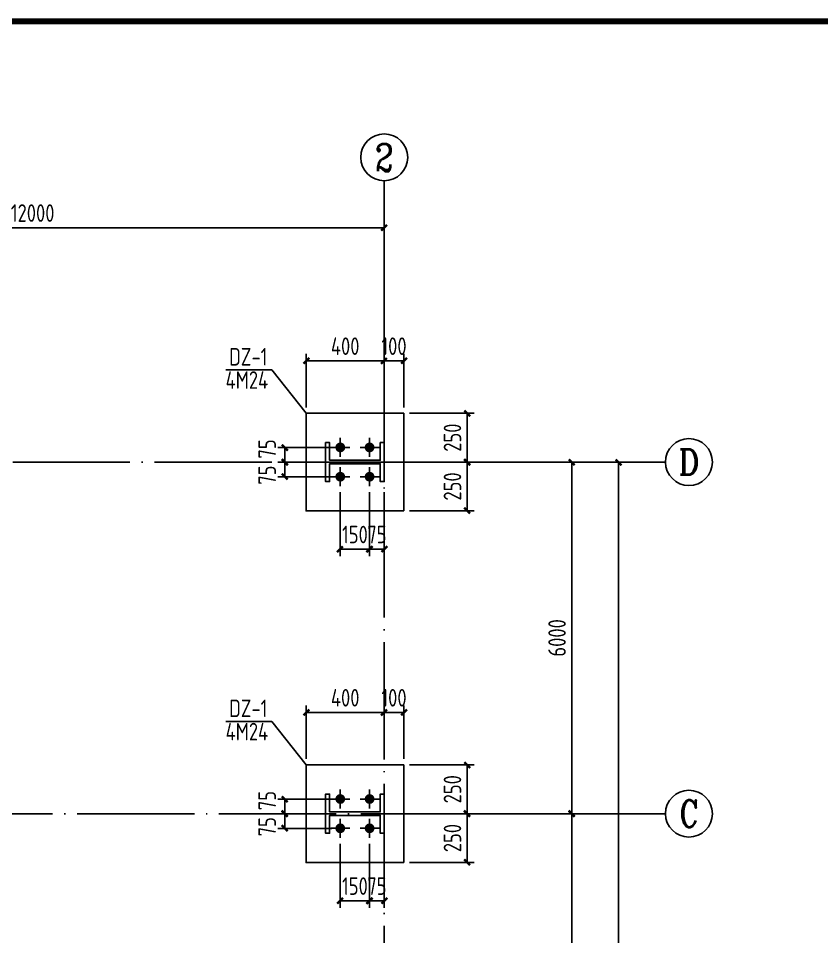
# Model space of a CAD drawing. Header units: millimetres. Extents: x 865974 to 875117, y 41124 to 44891.
# Drawn here: x 867317.6 to 867454.7, y 41551.4 to 41708.1 of the extents above; entities that cross this region are included whole.
import ezdxf
from ezdxf.enums import TextEntityAlignment as Align

# ---------------------------------------------------------------- set-up
doc = ezdxf.new("R2010")
doc.units = ezdxf.units.MM
doc.header["$LTSCALE"] = 1000
doc.header["$MEASUREMENT"] = 0
doc.linetypes.add('DOTE', pattern=[2.42, 2, -0.2, 0.02, -0.2])
for name, color, linetype in [('AXIS', 3, 'Continuous'), ('AXIS_TEXT', 7, 'Continuous'), ('DIM', 7, 'Continuous'), ('DOTE', 1, 'DOTE'), ('M_Prof', 2, 'Continuous'), ('柱集中标注', 2, 'Continuous'), ('标注', 7, 'Continuous'), ('檩条', 34, 'Continuous')]:
    doc.layers.add(name, color=color, linetype=linetype)
doc.styles.add('_TCH_AXIS', font='COMPLEX', dxfattribs={"bigfont": 'GBCBIG'})
doc.styles.add('COMPLEX', font='COMPLEX')
doc.styles.add('GBHZ', font='gbenor.shx', dxfattribs={"width": 0.9, "bigfont": 'gbcbig.shx'})
doc.dimstyles.new('Y100', dxfattribs={"dimscale": 0, "dimtxt": 3, "dimasz": 0.01, "dimexe": 1.2, "dimexo": 2, "dimgap": 1, "dimtad": 1, "dimdec": 0, "dimlfac": 100, "dimzin": 0, "dimdsep": 46, "dimtxsty": 'GBHZ', "dimblk": 'DX', "dimcen": 0.09, "dimdle": 1, "dimclrd": 7, "dimclre": 7, "dimclrt": 7, "dimadec": 0, "dimazin": 0, "dimtfac": 1, "dimtdec": 0, "dimtix": 1, "dimtmove": 2, "dimatfit": 3, "dimldrblk": 'DX', "dimfxl": 0, "dimtolj": 1, "dimtzin": 0, "dimarcsym": 0})
doc.dimstyles.new('Y30', dxfattribs={"dimscale": 0, "dimtxt": 3, "dimasz": 0.01, "dimexe": 1.2, "dimexo": 1, "dimgap": 1, "dimtad": 1, "dimdec": 0, "dimlfac": 30, "dimzin": 0, "dimdsep": 46, "dimtxsty": 'GBHZ', "dimblk1": 'DX', "dimblk2": 'DX', "dimsah": 1, "dimcen": 0.09, "dimdle": 1, "dimadec": 0, "dimazin": 0, "dimtfac": 1, "dimtdec": 0, "dimtix": 1, "dimtmove": 2, "dimatfit": 3, "dimldrblk": 'DX', "dimfxl": 0, "dimtolj": 1, "dimtzin": 0, "dimarcsym": 0})

# ---------------------------------------------------------------- blocks, each defined once
blk = doc.blocks.new('_AXISO')
blk.add_circle((0, 0), 0.5)
at = {"layer": 'AXIS_TEXT', "style": 'COMPLEX', "width": 1.041667}
blk.add_attdef('A', text='', height=0.56, dxfattribs=at).set_placement((-0.25, -0.28), (0.25, -0.28), align=Align.FIT)
blk = doc.blocks.new('DX')
at = {"color": 0, "linetype": 'ByBlock', "const_width": 40}
blk.add_lwpolyline([(-54, -51), (46, 49)], dxfattribs=at)
blk = doc.blocks.new('*D616')
at = {"layer": 'Defpoints', "color": 0, "transparency": 16777216}
for p in [(867396.07, 41572.38), (867412.07, 41572.38), (867396.07, 41512.38)]:
    blk.add_point(p, dxfattribs=at)
at = {"layer": '标注', "color": 7, "lineweight": -2, "transparency": 16777216}
for p, q in [((867398.07, 41572.38), (867413.27, 41572.38)), ((867412.07, 41512.39), (867412.07, 41572.37)), ((867398.07, 41512.38), (867413.27, 41512.38))]:
    blk.add_line(p, q, dxfattribs=at)
at = {"layer": '标注', "color": 7, "lineweight": -2, "transparency": 16777216, "xscale": 0.01, "yscale": 0.01, "zscale": 0.01}
for p, rotation in [((867412.07, 41572.38), 90), ((867412.07, 41512.38), 270)]:
    blk.add_blockref('DX', p, dxfattribs=dict(at, rotation=rotation))
at = {"layer": '标注', "color": 7, "transparency": 16777216, "insert": (867409.57, 41542.38), "char_height": 3, "attachment_point": 5, "rotation": 90, "style": 'GBHZ'}
blk.add_mtext('\\A1;6000', dxfattribs=at)
blk = doc.blocks.new('*D617')
at = {"layer": 'Defpoints', "color": 0, "transparency": 16777216}
for p in [(867396.07, 41632.38), (867412.07, 41632.38), (867396.07, 41572.38)]:
    blk.add_point(p, dxfattribs=at)
at = {"layer": '标注', "color": 7, "lineweight": -2, "transparency": 16777216}
for p, q in [((867398.07, 41632.38), (867413.27, 41632.38)), ((867412.07, 41572.39), (867412.07, 41632.37)), ((867398.07, 41572.38), (867413.27, 41572.38))]:
    blk.add_line(p, q, dxfattribs=at)
at = {"layer": '标注', "color": 7, "lineweight": -2, "transparency": 16777216, "xscale": 0.01, "yscale": 0.01, "zscale": 0.01}
for p, rotation in [((867412.07, 41632.38), 90), ((867412.07, 41572.38), 270)]:
    blk.add_blockref('DX', p, dxfattribs=dict(at, rotation=rotation))
at = {"layer": '标注', "color": 7, "transparency": 16777216, "insert": (867409.57, 41602.38), "char_height": 3, "attachment_point": 5, "rotation": 90, "style": 'GBHZ'}
blk.add_mtext('\\A1;6000', dxfattribs=at)
blk = doc.blocks.new('*D618')
at = {"layer": 'Defpoints', "color": 0, "transparency": 16777216}
for p in [(867396.07, 41632.38), (867396.07, 41452.38), (867420.07, 41452.38)]:
    blk.add_point(p, dxfattribs=at)
at = {"layer": '标注', "color": 7, "lineweight": -2, "transparency": 16777216}
for p, q in [((867398.07, 41632.38), (867421.27, 41632.38)), ((867420.07, 41632.37), (867420.07, 41452.39)), ((867398.07, 41452.38), (867421.27, 41452.38))]:
    blk.add_line(p, q, dxfattribs=at)
at = {"layer": '标注', "color": 7, "lineweight": -2, "transparency": 16777216, "xscale": 0.01, "yscale": 0.01, "zscale": 0.01}
for p, rotation in [((867420.07, 41632.38), 90), ((867420.07, 41452.38), 270)]:
    blk.add_blockref('DX', p, dxfattribs=dict(at, rotation=rotation))
at = {"layer": '标注', "color": 7, "transparency": 16777216, "insert": (867417.57, 41542.38), "char_height": 3, "attachment_point": 5, "rotation": 90, "style": 'GBHZ'}
blk.add_mtext('\\A1;18000', dxfattribs=at)
blk = doc.blocks.new('*D619')
at = {"layer": 'Defpoints', "color": 0, "transparency": 16777216}
for p in [(867380.07, 41672.38), (867260.07, 41650.05), (867380.07, 41650.05)]:
    blk.add_point(p, dxfattribs=at)
at = {"layer": '标注', "color": 7, "lineweight": -2, "transparency": 16777216}
for p, q in [((867260.07, 41652.05), (867260.07, 41673.58)), ((867380.07, 41652.05), (867380.07, 41673.58)), ((867260.08, 41672.38), (867380.06, 41672.38))]:
    blk.add_line(p, q, dxfattribs=at)
at = {"layer": '标注', "color": 7, "lineweight": -2, "transparency": 16777216, "xscale": 0.01, "yscale": 0.01, "zscale": 0.01, "rotation": 180}
blk.add_blockref('DX', (867260.07, 41672.38), dxfattribs=at)
at = {"layer": '标注', "color": 7, "lineweight": -2, "transparency": 16777216, "xscale": 0.01, "yscale": 0.01, "zscale": 0.01}
blk.add_blockref('DX', (867380.07, 41672.38), dxfattribs=at)
at = {"layer": '标注', "color": 7, "transparency": 16777216, "insert": (867320.07, 41674.88), "char_height": 3, "attachment_point": 5, "style": 'GBHZ'}
blk.add_mtext('\\A1;12000', dxfattribs=at)
blk = doc.blocks.new('*D723')
at = {"layer": 'Defpoints', "color": 0, "transparency": 16777216}
for p in [(867380.07, 41589.66), (867366.74, 41580.72), (867380.07, 41580.72)]:
    blk.add_point(p, dxfattribs=at)
at = {"layer": 'DIM', "color": 0, "lineweight": -2, "transparency": 16777216}
for p, q in [((867366.74, 41581.72), (867366.74, 41590.86)), ((867366.75, 41589.66), (867380.06, 41589.66)), ((867380.07, 41581.72), (867380.07, 41590.86))]:
    blk.add_line(p, q, dxfattribs=at)
at = {"layer": 'DIM', "color": 0, "lineweight": -2, "transparency": 16777216, "xscale": 0.01, "yscale": 0.01, "zscale": 0.01, "rotation": 180}
blk.add_blockref('DX', (867366.74, 41589.66), dxfattribs=at)
at = {"layer": 'DIM', "color": 0, "lineweight": -2, "transparency": 16777216, "xscale": 0.01, "yscale": 0.01, "zscale": 0.01}
blk.add_blockref('DX', (867380.07, 41589.66), dxfattribs=at)
at = {"layer": 'DIM', "color": 0, "transparency": 16777216, "insert": (867373.41, 41592.16), "char_height": 3, "attachment_point": 5, "style": 'GBHZ'}
blk.add_mtext('\\A1;400', dxfattribs=at)
blk = doc.blocks.new('*D724')
at = {"layer": 'Defpoints', "color": 0, "transparency": 16777216}
for p in [(867383.41, 41589.66), (867380.07, 41580.72), (867383.41, 41580.72)]:
    blk.add_point(p, dxfattribs=at)
at = {"layer": 'DIM', "color": 0, "lineweight": -2, "transparency": 16777216}
for p, q in [((867380.06, 41589.66), (867380.05, 41589.66)), ((867380.07, 41581.72), (867380.07, 41590.86)), ((867380.07, 41589.66), (867383.41, 41589.66)), ((867383.41, 41581.72), (867383.41, 41590.86)), ((867383.42, 41589.66), (867383.43, 41589.66))]:
    blk.add_line(p, q, dxfattribs=at)
at = {"layer": 'DIM', "color": 0, "lineweight": -2, "transparency": 16777216, "xscale": 0.01, "yscale": 0.01, "zscale": 0.01}
blk.add_blockref('DX', (867380.07, 41589.66), dxfattribs=at)
at = {"layer": 'DIM', "color": 0, "lineweight": -2, "transparency": 16777216, "xscale": 0.01, "yscale": 0.01, "zscale": 0.01, "rotation": 180}
blk.add_blockref('DX', (867383.41, 41589.66), dxfattribs=at)
at = {"layer": 'DIM', "color": 0, "transparency": 16777216, "insert": (867381.74, 41592.16), "char_height": 3, "attachment_point": 5, "style": 'GBHZ'}
blk.add_mtext('\\A1;100', dxfattribs=at)
blk = doc.blocks.new('*D725')
at = {"layer": 'Defpoints', "color": 0, "transparency": 16777216}
for p in [(867383.41, 41580.72), (867383.41, 41572.38), (867394.22, 41572.38)]:
    blk.add_point(p, dxfattribs=at)
at = {"layer": 'DIM', "color": 0, "lineweight": -2, "transparency": 16777216}
for p, q in [((867384.41, 41580.72), (867395.42, 41580.72)), ((867394.22, 41580.71), (867394.22, 41572.39)), ((867384.41, 41572.38), (867395.42, 41572.38))]:
    blk.add_line(p, q, dxfattribs=at)
at = {"layer": 'DIM', "color": 0, "lineweight": -2, "transparency": 16777216, "xscale": 0.01, "yscale": 0.01, "zscale": 0.01}
for p, rotation in [((867394.22, 41580.72), 90), ((867394.22, 41572.38), 270)]:
    blk.add_blockref('DX', p, dxfattribs=dict(at, rotation=rotation))
at = {"layer": 'DIM', "color": 0, "transparency": 16777216, "insert": (867391.72, 41576.55), "char_height": 3, "attachment_point": 5, "rotation": 90, "style": 'GBHZ'}
blk.add_mtext('\\A1;250', dxfattribs=at)
blk = doc.blocks.new('*D726')
at = {"layer": 'Defpoints', "color": 0, "transparency": 16777216}
for p in [(867383.41, 41572.38), (867383.41, 41564.05), (867394.22, 41564.05)]:
    blk.add_point(p, dxfattribs=at)
at = {"layer": 'DIM', "color": 0, "lineweight": -2, "transparency": 16777216}
for p, q in [((867384.41, 41572.38), (867395.42, 41572.38)), ((867394.22, 41572.37), (867394.22, 41564.06)), ((867384.41, 41564.05), (867395.42, 41564.05))]:
    blk.add_line(p, q, dxfattribs=at)
at = {"layer": 'DIM', "color": 0, "lineweight": -2, "transparency": 16777216, "xscale": 0.01, "yscale": 0.01, "zscale": 0.01}
for p, rotation in [((867394.22, 41572.38), 90), ((867394.22, 41564.05), 270)]:
    blk.add_blockref('DX', p, dxfattribs=dict(at, rotation=rotation))
at = {"layer": 'DIM', "color": 0, "transparency": 16777216, "insert": (867391.72, 41568.22), "char_height": 3, "attachment_point": 5, "rotation": 90, "style": 'GBHZ'}
blk.add_mtext('\\A1;250', dxfattribs=at)
blk = doc.blocks.new('*D727')
at = {"layer": 'Defpoints', "color": 0, "transparency": 16777216}
for p in [(867363.1, 41574.88), (867372.14, 41574.88), (867372.14, 41572.38)]:
    blk.add_point(p, dxfattribs=at)
at = {"layer": 'DIM', "color": 0, "lineweight": -2, "transparency": 16777216}
for p, q in [((867371.14, 41574.88), (867361.9, 41574.88)), ((867363.1, 41572.39), (867363.1, 41574.87)), ((867371.14, 41572.38), (867361.9, 41572.38))]:
    blk.add_line(p, q, dxfattribs=at)
at = {"layer": 'DIM', "color": 0, "lineweight": -2, "transparency": 16777216, "xscale": 0.01, "yscale": 0.01, "zscale": 0.01}
for p, rotation in [((867363.1, 41574.88), 90), ((867363.1, 41572.38), 270)]:
    blk.add_blockref('DX', p, dxfattribs=dict(at, rotation=rotation))
at = {"layer": 'DIM', "color": 0, "transparency": 16777216, "insert": (867360.1, 41574.62), "char_height": 3, "attachment_point": 5, "rotation": 90, "style": 'GBHZ'}
blk.add_mtext('\\A1;75', dxfattribs=at)
blk = doc.blocks.new('*D728')
at = {"layer": 'Defpoints', "color": 0, "transparency": 16777216}
for p in [(867372.14, 41572.38), (867363.1, 41569.88), (867372.14, 41569.88)]:
    blk.add_point(p, dxfattribs=at)
at = {"layer": 'DIM', "color": 0, "lineweight": -2, "transparency": 16777216}
for p, q in [((867371.14, 41572.38), (867361.9, 41572.38)), ((867363.1, 41572.37), (867363.1, 41569.89)), ((867371.14, 41569.88), (867361.9, 41569.88))]:
    blk.add_line(p, q, dxfattribs=at)
at = {"layer": 'DIM', "color": 0, "lineweight": -2, "transparency": 16777216, "xscale": 0.01, "yscale": 0.01, "zscale": 0.01}
for p, rotation in [((867363.1, 41572.38), 90), ((867363.1, 41569.88), 270)]:
    blk.add_blockref('DX', p, dxfattribs=dict(at, rotation=rotation))
at = {"layer": 'DIM', "color": 0, "transparency": 16777216, "insert": (867360.1, 41570.15), "char_height": 3, "attachment_point": 5, "rotation": 90, "style": 'GBHZ'}
blk.add_mtext('\\A1;75', dxfattribs=at)
blk = doc.blocks.new('*D729')
at = {"layer": 'Defpoints', "color": 0, "transparency": 16777216}
for p in [(867372.57, 41568.26), (867377.57, 41568.26), (867377.57, 41557.52)]:
    blk.add_point(p, dxfattribs=at)
at = {"layer": '标注', "color": 0, "lineweight": -2, "transparency": 16777216}
for p, q in [((867372.57, 41567.26), (867372.57, 41556.32)), ((867377.57, 41567.26), (867377.57, 41556.32)), ((867372.56, 41557.52), (867372.55, 41557.52)), ((867372.57, 41557.52), (867377.57, 41557.52)), ((867377.58, 41557.52), (867377.59, 41557.52))]:
    blk.add_line(p, q, dxfattribs=at)
at = {"layer": '标注', "color": 0, "lineweight": -2, "transparency": 16777216, "xscale": 0.01, "yscale": 0.01, "zscale": 0.01}
blk.add_blockref('DX', (867372.57, 41557.52), dxfattribs=at)
at = {"layer": '标注', "color": 0, "lineweight": -2, "transparency": 16777216, "xscale": 0.01, "yscale": 0.01, "zscale": 0.01, "rotation": 180}
blk.add_blockref('DX', (867377.57, 41557.52), dxfattribs=at)
at = {"layer": '标注', "color": 0, "transparency": 16777216, "insert": (867375.07, 41560.02), "char_height": 3, "attachment_point": 5, "style": 'GBHZ'}
blk.add_mtext('\\A1;150', dxfattribs=at)
blk = doc.blocks.new('*D730')
at = {"layer": 'Defpoints', "color": 0, "transparency": 16777216}
for p in [(867377.57, 41568.26), (867380.07, 41568.26), (867380.07, 41557.52)]:
    blk.add_point(p, dxfattribs=at)
at = {"layer": '标注', "color": 0, "lineweight": -2, "transparency": 16777216}
for p, q in [((867377.57, 41567.26), (867377.57, 41556.32)), ((867380.07, 41567.26), (867380.07, 41556.32)), ((867377.56, 41557.52), (867377.55, 41557.52)), ((867377.57, 41557.52), (867380.07, 41557.52)), ((867380.08, 41557.52), (867380.09, 41557.52))]:
    blk.add_line(p, q, dxfattribs=at)
at = {"layer": '标注', "color": 0, "lineweight": -2, "transparency": 16777216, "xscale": 0.01, "yscale": 0.01, "zscale": 0.01}
blk.add_blockref('DX', (867377.57, 41557.52), dxfattribs=at)
at = {"layer": '标注', "color": 0, "lineweight": -2, "transparency": 16777216, "xscale": 0.01, "yscale": 0.01, "zscale": 0.01, "rotation": 180}
blk.add_blockref('DX', (867380.07, 41557.52), dxfattribs=at)
at = {"layer": '标注', "color": 0, "transparency": 16777216, "insert": (867378.82, 41560.02), "char_height": 3, "attachment_point": 5, "style": 'GBHZ'}
blk.add_mtext('\\A1;75', dxfattribs=at)
blk = doc.blocks.new('*D739')
at = {"layer": 'Defpoints', "color": 0, "transparency": 16777216}
for p in [(867380.07, 41649.66), (867366.74, 41640.72), (867380.07, 41640.72)]:
    blk.add_point(p, dxfattribs=at)
at = {"layer": 'DIM', "color": 0, "lineweight": -2, "transparency": 16777216}
for p, q in [((867366.74, 41641.72), (867366.74, 41650.86)), ((867380.07, 41641.72), (867380.07, 41650.86)), ((867366.75, 41649.66), (867380.06, 41649.66))]:
    blk.add_line(p, q, dxfattribs=at)
at = {"layer": 'DIM', "color": 0, "lineweight": -2, "transparency": 16777216, "xscale": 0.01, "yscale": 0.01, "zscale": 0.01, "rotation": 180}
blk.add_blockref('DX', (867366.74, 41649.66), dxfattribs=at)
at = {"layer": 'DIM', "color": 0, "lineweight": -2, "transparency": 16777216, "xscale": 0.01, "yscale": 0.01, "zscale": 0.01}
blk.add_blockref('DX', (867380.07, 41649.66), dxfattribs=at)
at = {"layer": 'DIM', "color": 0, "transparency": 16777216, "insert": (867373.41, 41652.16), "char_height": 3, "attachment_point": 5, "style": 'GBHZ'}
blk.add_mtext('\\A1;400', dxfattribs=at)
blk = doc.blocks.new('*D740')
at = {"layer": 'Defpoints', "color": 0, "transparency": 16777216}
for p in [(867383.41, 41649.66), (867380.07, 41640.72), (867383.41, 41640.72)]:
    blk.add_point(p, dxfattribs=at)
at = {"layer": 'DIM', "color": 0, "lineweight": -2, "transparency": 16777216}
for p, q in [((867380.07, 41641.72), (867380.07, 41650.86)), ((867383.41, 41641.72), (867383.41, 41650.86)), ((867380.06, 41649.66), (867380.05, 41649.66)), ((867380.07, 41649.66), (867383.41, 41649.66)), ((867383.42, 41649.66), (867383.43, 41649.66))]:
    blk.add_line(p, q, dxfattribs=at)
at = {"layer": 'DIM', "color": 0, "lineweight": -2, "transparency": 16777216, "xscale": 0.01, "yscale": 0.01, "zscale": 0.01}
blk.add_blockref('DX', (867380.07, 41649.66), dxfattribs=at)
at = {"layer": 'DIM', "color": 0, "lineweight": -2, "transparency": 16777216, "xscale": 0.01, "yscale": 0.01, "zscale": 0.01, "rotation": 180}
blk.add_blockref('DX', (867383.41, 41649.66), dxfattribs=at)
at = {"layer": 'DIM', "color": 0, "transparency": 16777216, "insert": (867381.74, 41652.16), "char_height": 3, "attachment_point": 5, "style": 'GBHZ'}
blk.add_mtext('\\A1;100', dxfattribs=at)
blk = doc.blocks.new('*D741')
at = {"layer": 'Defpoints', "color": 0, "transparency": 16777216}
for p in [(867383.41, 41640.72), (867383.41, 41632.38), (867394.22, 41632.38)]:
    blk.add_point(p, dxfattribs=at)
at = {"layer": 'DIM', "color": 0, "lineweight": -2, "transparency": 16777216}
for p, q in [((867384.41, 41640.72), (867395.42, 41640.72)), ((867394.22, 41640.71), (867394.22, 41632.39)), ((867384.41, 41632.38), (867395.42, 41632.38))]:
    blk.add_line(p, q, dxfattribs=at)
at = {"layer": 'DIM', "color": 0, "lineweight": -2, "transparency": 16777216, "xscale": 0.01, "yscale": 0.01, "zscale": 0.01}
for p, rotation in [((867394.22, 41640.72), 90), ((867394.22, 41632.38), 270)]:
    blk.add_blockref('DX', p, dxfattribs=dict(at, rotation=rotation))
at = {"layer": 'DIM', "color": 0, "transparency": 16777216, "insert": (867391.72, 41636.55), "char_height": 3, "attachment_point": 5, "rotation": 90, "style": 'GBHZ'}
blk.add_mtext('\\A1;250', dxfattribs=at)
blk = doc.blocks.new('*D742')
at = {"layer": 'Defpoints', "color": 0, "transparency": 16777216}
for p in [(867383.41, 41632.38), (867383.41, 41624.05), (867394.22, 41624.05)]:
    blk.add_point(p, dxfattribs=at)
at = {"layer": 'DIM', "color": 0, "lineweight": -2, "transparency": 16777216}
for p, q in [((867384.41, 41632.38), (867395.42, 41632.38)), ((867394.22, 41632.37), (867394.22, 41624.06)), ((867384.41, 41624.05), (867395.42, 41624.05))]:
    blk.add_line(p, q, dxfattribs=at)
at = {"layer": 'DIM', "color": 0, "lineweight": -2, "transparency": 16777216, "xscale": 0.01, "yscale": 0.01, "zscale": 0.01}
for p, rotation in [((867394.22, 41632.38), 90), ((867394.22, 41624.05), 270)]:
    blk.add_blockref('DX', p, dxfattribs=dict(at, rotation=rotation))
at = {"layer": 'DIM', "color": 0, "transparency": 16777216, "insert": (867391.72, 41628.22), "char_height": 3, "attachment_point": 5, "rotation": 90, "style": 'GBHZ'}
blk.add_mtext('\\A1;250', dxfattribs=at)
blk = doc.blocks.new('*D743')
at = {"layer": 'Defpoints', "color": 0, "transparency": 16777216}
for p in [(867363.1, 41634.88), (867372.14, 41634.88), (867372.14, 41632.38)]:
    blk.add_point(p, dxfattribs=at)
at = {"layer": 'DIM', "color": 0, "lineweight": -2, "transparency": 16777216}
for p, q in [((867371.14, 41634.88), (867361.9, 41634.88)), ((867363.1, 41632.39), (867363.1, 41634.87)), ((867371.14, 41632.38), (867361.9, 41632.38))]:
    blk.add_line(p, q, dxfattribs=at)
at = {"layer": 'DIM', "color": 0, "lineweight": -2, "transparency": 16777216, "xscale": 0.01, "yscale": 0.01, "zscale": 0.01}
for p, rotation in [((867363.1, 41634.88), 90), ((867363.1, 41632.38), 270)]:
    blk.add_blockref('DX', p, dxfattribs=dict(at, rotation=rotation))
at = {"layer": 'DIM', "color": 0, "transparency": 16777216, "insert": (867360.1, 41634.62), "char_height": 3, "attachment_point": 5, "rotation": 90, "style": 'GBHZ'}
blk.add_mtext('\\A1;75', dxfattribs=at)
blk = doc.blocks.new('*D744')
at = {"layer": 'Defpoints', "color": 0, "transparency": 16777216}
for p in [(867372.14, 41632.38), (867363.1, 41629.88), (867372.14, 41629.88)]:
    blk.add_point(p, dxfattribs=at)
at = {"layer": 'DIM', "color": 0, "lineweight": -2, "transparency": 16777216}
for p, q in [((867371.14, 41632.38), (867361.9, 41632.38)), ((867363.1, 41632.37), (867363.1, 41629.89)), ((867371.14, 41629.88), (867361.9, 41629.88))]:
    blk.add_line(p, q, dxfattribs=at)
at = {"layer": 'DIM', "color": 0, "lineweight": -2, "transparency": 16777216, "xscale": 0.01, "yscale": 0.01, "zscale": 0.01}
for p, rotation in [((867363.1, 41632.38), 90), ((867363.1, 41629.88), 270)]:
    blk.add_blockref('DX', p, dxfattribs=dict(at, rotation=rotation))
at = {"layer": 'DIM', "color": 0, "transparency": 16777216, "insert": (867360.1, 41630.15), "char_height": 3, "attachment_point": 5, "rotation": 90, "style": 'GBHZ'}
blk.add_mtext('\\A1;75', dxfattribs=at)
blk = doc.blocks.new('*D745')
at = {"layer": 'Defpoints', "color": 0, "transparency": 16777216}
for p in [(867372.57, 41628.26), (867377.57, 41628.26), (867377.57, 41617.52)]:
    blk.add_point(p, dxfattribs=at)
at = {"layer": '标注', "color": 0, "lineweight": -2, "transparency": 16777216}
for p, q in [((867372.57, 41627.26), (867372.57, 41616.32)), ((867377.57, 41627.26), (867377.57, 41616.32)), ((867372.56, 41617.52), (867372.55, 41617.52)), ((867372.57, 41617.52), (867377.57, 41617.52)), ((867377.58, 41617.52), (867377.59, 41617.52))]:
    blk.add_line(p, q, dxfattribs=at)
at = {"layer": '标注', "color": 0, "lineweight": -2, "transparency": 16777216, "xscale": 0.01, "yscale": 0.01, "zscale": 0.01}
blk.add_blockref('DX', (867372.57, 41617.52), dxfattribs=at)
at = {"layer": '标注', "color": 0, "lineweight": -2, "transparency": 16777216, "xscale": 0.01, "yscale": 0.01, "zscale": 0.01, "rotation": 180}
blk.add_blockref('DX', (867377.57, 41617.52), dxfattribs=at)
at = {"layer": '标注', "color": 0, "transparency": 16777216, "insert": (867375.07, 41620.02), "char_height": 3, "attachment_point": 5, "style": 'GBHZ'}
blk.add_mtext('\\A1;150', dxfattribs=at)
blk = doc.blocks.new('*D746')
at = {"layer": 'Defpoints', "color": 0, "transparency": 16777216}
for p in [(867377.57, 41628.26), (867380.07, 41628.26), (867380.07, 41617.52)]:
    blk.add_point(p, dxfattribs=at)
at = {"layer": '标注', "color": 0, "lineweight": -2, "transparency": 16777216}
for p, q in [((867377.57, 41627.26), (867377.57, 41616.32)), ((867380.07, 41627.26), (867380.07, 41616.32)), ((867377.56, 41617.52), (867377.55, 41617.52)), ((867377.57, 41617.52), (867380.07, 41617.52)), ((867380.08, 41617.52), (867380.09, 41617.52))]:
    blk.add_line(p, q, dxfattribs=at)
at = {"layer": '标注', "color": 0, "lineweight": -2, "transparency": 16777216, "xscale": 0.01, "yscale": 0.01, "zscale": 0.01}
blk.add_blockref('DX', (867377.57, 41617.52), dxfattribs=at)
at = {"layer": '标注', "color": 0, "lineweight": -2, "transparency": 16777216, "xscale": 0.01, "yscale": 0.01, "zscale": 0.01, "rotation": 180}
blk.add_blockref('DX', (867380.07, 41617.52), dxfattribs=at)
at = {"layer": '标注', "color": 0, "transparency": 16777216, "insert": (867378.82, 41620.02), "char_height": 3, "attachment_point": 5, "style": 'GBHZ'}
blk.add_mtext('\\A1;75', dxfattribs=at)

msp = doc.modelspace()

# ---------------------------------------------------------------- linework, layer by layer
for p, q in [((867372.575, 41633.259), (867372.575, 41636.509)), ((867377.575, 41633.259), (867377.575, 41636.509)), ((867374.2, 41634.884), (867370.95, 41634.884)), ((867379.2, 41634.884), (867375.95, 41634.884)), ((867372.575, 41628.259), (867372.575, 41631.509)), ((867377.575, 41628.259), (867377.575, 41631.509)), ((867374.2, 41629.884), (867370.95, 41629.884)), ((867379.2, 41629.884), (867375.95, 41629.884)), ((867372.575, 41573.259), (867372.575, 41576.509)), ((867377.575, 41573.259), (867377.575, 41576.509)), ((867374.2, 41574.884), (867370.95, 41574.884)), ((867379.2, 41574.884), (867375.95, 41574.884)), ((867372.575, 41568.259), (867372.575, 41571.509)), ((867377.575, 41568.259), (867377.575, 41571.509)), ((867374.2, 41569.884), (867370.95, 41569.884)), ((867379.2, 41569.884), (867375.95, 41569.884))]:
    msp.add_line(p, q)
at = {"color": 0, "const_width": 1}
msp.add_lwpolyline([(867718.912, 41133.604), (866912.912, 41133.604), (866912.912, 41707.604), (867718.912, 41707.604)], close=True, dxfattribs=at)
for points in [[(867383.408, 41624.05), (867366.741, 41624.05), (867366.741, 41640.717), (867383.408, 41640.717)], [(867383.408, 41564.05), (867366.741, 41564.05), (867366.741, 41580.717), (867383.408, 41580.717)]]:
    msp.add_lwpolyline(points, close=True)
at = {"layer": 'AXIS', "color": 0}
for p, q in [((867380.075, 41650.05), (867380.075, 41680.384)), ((867396.075, 41632.384), (867428.075, 41632.384)), ((867396.075, 41572.384), (867428.075, 41572.384))]:
    msp.add_line(p, q, dxfattribs=at)
at = {"layer": 'DIM', "const_width": 0.833}
for points in [[(867372.575, 41635.3, -1), (867372.575, 41634.467, -1)], [(867377.575, 41635.3, -1), (867377.575, 41634.467, -1)], [(867372.575, 41630.3, -1), (867372.575, 41629.467, -1)], [(867377.575, 41630.3, -1), (867377.575, 41629.467, -1)], [(867372.575, 41575.3, -1), (867372.575, 41574.467, -1)], [(867377.575, 41575.3, -1), (867377.575, 41574.467, -1)], [(867372.575, 41570.3, -1), (867372.575, 41569.467, -1)], [(867377.575, 41570.3, -1), (867377.575, 41569.467, -1)]]:
    msp.add_lwpolyline(points, format="xyb", close=True, dxfattribs=at)
at = {"layer": 'DOTE', "linetype": 'DOTE', "ltscale": 0.01}
for p, q in [((867380.075, 41650.05), (867380.075, 41434.717)), ((867244.075, 41632.384), (867396.075, 41632.384)), ((867396.075, 41572.384), (867244.075, 41572.384))]:
    msp.add_line(p, q, dxfattribs=at)
at = {"layer": 'M_Prof'}
for points in [[(867380.075, 41635.717), (867380.075, 41629.05), (867379.408, 41629.05), (867379.408, 41632.084), (867370.741, 41632.084), (867370.741, 41629.05), (867370.075, 41629.05), (867370.075, 41635.717), (867370.741, 41635.717), (867370.741, 41632.684), (867379.408, 41632.684), (867379.408, 41635.717)], [(867380.075, 41575.717), (867380.075, 41569.05), (867379.408, 41569.05), (867379.408, 41572.084), (867370.741, 41572.084), (867370.741, 41569.05), (867370.075, 41569.05), (867370.075, 41575.717), (867370.741, 41575.717), (867370.741, 41572.684), (867379.408, 41572.684), (867379.408, 41575.717)]]:
    msp.add_lwpolyline(points, close=True, dxfattribs=at)
at = {"layer": '檩条'}
for p, q in [((867353.021, 41648.136), (867360.918, 41648.136)), ((867366.741, 41640.717), (867360.918, 41648.136)), ((867353.021, 41588.136), (867360.918, 41588.136)), ((867366.741, 41580.717), (867360.918, 41588.136))]:
    msp.add_line(p, q, dxfattribs=at)

# ---------------------------------------------------------------- block references
at = {"layer": 'AXIS', "color": 0}
ref = msp.add_blockref('_AXISO', (867380.075, 41684.384), dxfattribs=dict(at, xscale=-8, yscale=8, zscale=8, rotation=180))
ref.add_attrib('A', '2', dxfattribs={"layer": 'AXIS_TEXT', "color": 0, "height": 4.659, "style": '_TCH_AXIS'}).set_placement((867378.521, 41682.054), (867381.628, 41682.054), align=Align.FIT)
ref = msp.add_blockref('_AXISO', (867432.075, 41632.384), dxfattribs=dict(at, xscale=-8, yscale=8, zscale=8))
ref.add_attrib('A', 'D', dxfattribs={"layer": 'AXIS_TEXT', "color": 0, "height": 4.353, "style": '_TCH_AXIS'}).set_placement((867430.313, 41630.207), (867433.836, 41630.207), align=Align.FIT)
ref = msp.add_blockref('_AXISO', (867432.075, 41572.384), dxfattribs=dict(at, xscale=-8, yscale=8, zscale=8))
ref.add_attrib('A', 'C', dxfattribs={"layer": 'AXIS_TEXT', "color": 0, "height": 4.557, "style": '_TCH_AXIS'}).set_placement((867430.447, 41570.105), (867433.702, 41570.105), align=Align.FIT)

# ---------------------------------------------------------------- texts
at = {"layer": '柱集中标注', "style": 'GBHZ', "width": 0.9}
for s, p in [('DZ-1', (867353.617, 41648.857)), ('4M24', (867352.998, 41644.886)), ('DZ-1', (867353.617, 41588.857)), ('4M24', (867352.998, 41584.886))]:
    msp.add_text(s, height=3, dxfattribs=at).set_placement(p)

# ---------------------------------------------------------------- dimensions: what is measured, and where the dimension line sits
at = {"layer": 'DIM'}
for base, p1, p2, picture, middle in [((867380.075, 41649.662), (867366.741, 41640.717), (867380.075, 41640.717), '*D739', (867373.408, 41652.162)), ((867383.408, 41649.662), (867380.075, 41640.717), (867383.408, 41640.717), '*D740', (867381.741, 41652.162)), ((867380.075, 41589.662), (867366.741, 41580.717), (867380.075, 41580.717), '*D723', (867373.408, 41592.162)), ((867383.408, 41589.662), (867380.075, 41580.717), (867383.408, 41580.717), '*D724', (867381.741, 41592.162))]:
    dim = msp.add_linear_dim(base=base, p1=p1, p2=p2, dimstyle='Y30', override={"dimscale": 1}, dxfattribs=at)
    dim.commit()
    dim.dimension.update_dxf_attribs({"geometry": picture, "text_midpoint": middle})
for base, p1, p2, picture, middle in [((867394.215, 41632.384), (867383.408, 41640.717), (867383.408, 41632.384), '*D741', (867391.715, 41636.55)), ((867394.215, 41624.05), (867383.408, 41632.384), (867383.408, 41624.05), '*D742', (867391.715, 41628.217)), ((867394.215, 41572.384), (867383.408, 41580.717), (867383.408, 41572.384), '*D725', (867391.715, 41576.55)), ((867394.215, 41564.05), (867383.408, 41572.384), (867383.408, 41564.05), '*D726', (867391.715, 41568.217))]:
    dim = msp.add_linear_dim(base=base, p1=p1, p2=p2, angle=270, dimstyle='Y30', override={"dimscale": 1}, dxfattribs=at)
    dim.commit()
    dim.dimension.update_dxf_attribs({"geometry": picture, "text_midpoint": middle})
for base, p1, p2, angle, picture, middle in [((867363.097, 41634.884), (867372.14, 41632.384), (867372.14, 41634.884), 270, '*D743', (867360.103, 41634.622)), ((867363.097, 41629.884), (867372.14, 41632.384), (867372.14, 41629.884), 90, '*D744', (867360.103, 41630.146)), ((867363.097, 41574.884), (867372.14, 41572.384), (867372.14, 41574.884), 270, '*D727', (867360.103, 41574.622)), ((867363.097, 41569.884), (867372.14, 41572.384), (867372.14, 41569.884), 90, '*D728', (867360.103, 41570.146))]:
    dim = msp.add_linear_dim(base=base, p1=p1, p2=p2, angle=angle, dimstyle='Y30', override={"dimscale": 1}, dxfattribs=at)
    dim.commit()
    dim.dimension.update_dxf_attribs({"geometry": picture, "text_midpoint": middle, "dimtype": 160})
at = {"layer": '标注'}
dim = msp.add_linear_dim(base=(867380.075, 41672.384), p1=(867260.075, 41650.05), p2=(867380.075, 41650.05), dimstyle='Y100', override={"dimscale": 1, "dimfxl": 150}, dxfattribs=at)
dim.commit()
dim.dimension.update_dxf_attribs({"geometry": '*D619', "text_midpoint": (867320.075, 41674.884)})
for base, p1, p2, angle, dimstyle, override, picture, middle in [((867412.075, 41632.384), (867396.075, 41572.384), (867396.075, 41632.384), 90, 'Y100', {"dimscale": 1, "dimfxl": 150}, '*D617', (867409.575, 41602.384)), ((867420.075, 41452.384), (867396.075, 41632.384), (867396.075, 41452.384), 90, 'Y100', {"dimscale": 1, "dimfxl": 150}, '*D618', (867417.575, 41542.384)), ((867377.575, 41617.523), (867372.575, 41628.259), (867377.575, 41628.259), 180, 'Y30', {"dimscale": 1}, '*D745', (867375.075, 41620.023)), ((867380.075, 41617.523), (867377.575, 41628.259), (867380.075, 41628.259), 180, 'Y30', {"dimscale": 1}, '*D746', (867378.825, 41620.023)), ((867412.075, 41572.384), (867396.075, 41512.384), (867396.075, 41572.384), 90, 'Y100', {"dimscale": 1, "dimfxl": 150}, '*D616', (867409.575, 41542.384)), ((867377.575, 41557.523), (867372.575, 41568.259), (867377.575, 41568.259), 180, 'Y30', {"dimscale": 1}, '*D729', (867375.075, 41560.023)), ((867380.075, 41557.523), (867377.575, 41568.259), (867380.075, 41568.259), 180, 'Y30', {"dimscale": 1}, '*D730', (867378.825, 41560.023))]:
    dim = msp.add_linear_dim(base=base, p1=p1, p2=p2, angle=angle, dimstyle=dimstyle, override=override, dxfattribs=at)
    dim.commit()
    dim.dimension.update_dxf_attribs({"geometry": picture, "text_midpoint": middle})

doc.saveas('drawing.dxf')
